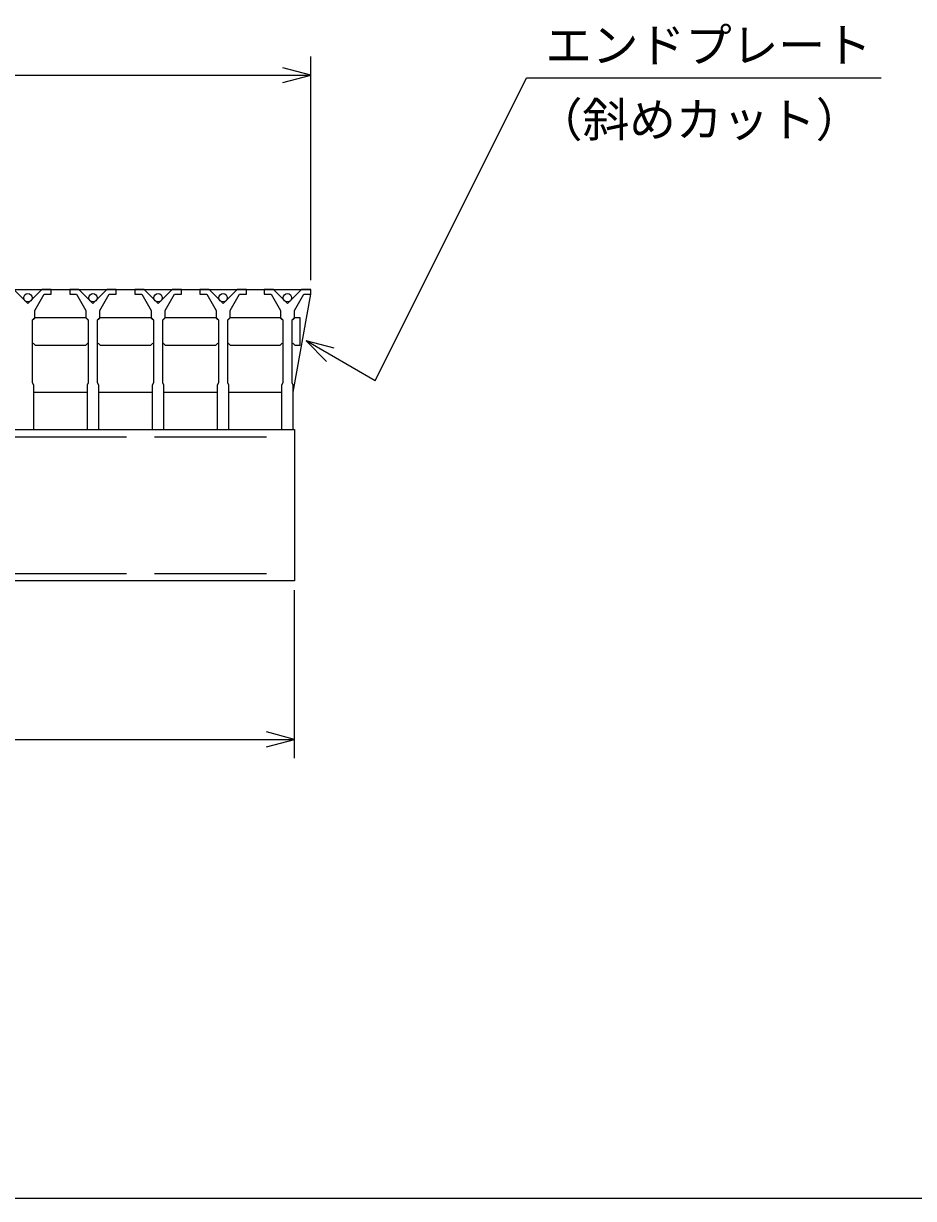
# Model space of a CAD drawing. Units: millimetres, scale not verified. Extents: x -1456 to 1385, y -1026 to 843.
# Drawn here: x -613 to -231, y -917 to -413 of the extents above; entities that cross this region are included whole.
import ezdxf
from ezdxf.enums import TextEntityAlignment as Align

# ---------------------------------------------------------------- set-up
doc = ezdxf.new("R2010")
doc.units = ezdxf.units.MM
doc.header["$LTSCALE"] = 8
doc.linetypes.add('DASHED', pattern=[7.5, 6, -1.5])
for name, color, linetype, lineweight in [('0_2', 150, 'Continuous', 25), ('16', 3, 'Continuous', 25), ('22', 2, 'Continuous', 25)]:
    doc.layers.add(name, color=color, linetype=linetype, lineweight=lineweight)
doc.styles.add('ベクトル', font='')
doc.styles.get('ベクトル').set_extended_font_data('ベクトル')

msp = doc.modelspace()

# ---------------------------------------------------------------- linework, layer by layer
at = {"layer": '0_2'}
msp.add_line((1384.8, -917.2), (-1383.2, -917.2), dxfattribs=at)
at = {"layer": '16'}
for p, q in [((-983.8, -527.2), (-489.8, -527.2)), ((-611.1, -533.2), (-617.1, -527.2)), ((-605.1, -527.2), (-611.1, -533.2)), ((-608.1, -536.2), (-604.1, -529.2)), ((-601.1, -527.2), (-605.1, -527.2)), ((-604.1, -529.2), (-601.1, -529.2)), ((-601.1, -529.2), (-601.1, -527.2)), ((-593.2, -527.2), (-593.2, -529.2)), ((-589.2, -527.2), (-593.2, -527.2)), ((-593.2, -529.2), (-590.2, -529.2)), ((-590.2, -529.2), (-586.2, -536.2)), ((-583.2, -533.2), (-589.2, -527.2)), ((-577.2, -527.2), (-583.2, -533.2)), ((-580.2, -536.2), (-576.2, -529.2)), ((-573.2, -527.2), (-577.2, -527.2)), ((-576.2, -529.2), (-573.2, -529.2)), ((-573.2, -529.2), (-573.2, -527.2)), ((-565.3, -527.2), (-565.3, -529.2)), ((-561.3, -527.2), (-565.3, -527.2)), ((-565.3, -529.2), (-562.3, -529.2)), ((-562.3, -529.2), (-558.3, -536.2)), ((-555.3, -533.2), (-561.3, -527.2)), ((-549.3, -527.2), (-555.3, -533.2)), ((-552.3, -536.2), (-548.3, -529.2)), ((-545.3, -527.2), (-549.3, -527.2)), ((-548.3, -529.2), (-545.3, -529.2)), ((-545.3, -529.2), (-545.3, -527.2)), ((-537.4, -527.2), (-537.4, -529.2)), ((-533.4, -527.2), (-537.4, -527.2)), ((-537.4, -529.2), (-534.4, -529.2)), ((-534.4, -529.2), (-530.4, -536.2)), ((-527.4, -533.2), (-533.4, -527.2)), ((-521.4, -527.2), (-527.4, -533.2)), ((-524.4, -536.2), (-520.4, -529.2)), ((-517.4, -527.2), (-521.4, -527.2)), ((-520.4, -529.2), (-517.4, -529.2)), ((-517.4, -529.2), (-517.4, -527.2)), ((-509.8, -527.2), (-509.8, -529.2)), ((-505.8, -527.2), (-509.8, -527.2)), ((-509.8, -529.2), (-506.8, -529.2)), ((-506.8, -529.2), (-502.8, -536.2)), ((-499.8, -533.2), (-505.8, -527.2)), ((-493.8, -527.2), (-499.8, -533.2)), ((-497.3, -571.2), (-489.8, -529.2)), ((-496.8, -536.2), (-492.8, -529.2)), ((-489.8, -527.2), (-493.8, -527.2)), ((-492.8, -529.2), (-489.8, -529.2)), ((-489.8, -529.2), (-489.8, -527.2)), ((-609.1, -540.2), (-608.1, -539.2)), ((-608.85, -540.2), (-607.85, -539.2)), ((-608.1, -539.2), (-608.1, -536.2)), ((-607.85, -539.2), (-586.45, -539.2)), ((-586.45, -539.2), (-585.45, -540.2)), ((-586.2, -536.2), (-586.2, -539.2)), ((-586.2, -539.2), (-585.2, -540.2)), ((-581.2, -540.2), (-580.2, -539.2)), ((-580.95, -540.2), (-579.95, -539.2)), ((-580.2, -539.2), (-580.2, -536.2)), ((-579.95, -539.2), (-558.55, -539.2)), ((-558.55, -539.2), (-557.55, -540.2)), ((-558.3, -536.2), (-558.3, -539.2)), ((-558.3, -539.2), (-557.3, -540.2)), ((-553.3, -540.2), (-552.3, -539.2)), ((-553.05, -540.2), (-552.05, -539.2)), ((-552.3, -539.2), (-552.3, -536.2)), ((-552.05, -539.2), (-530.65, -539.2)), ((-530.65, -539.2), (-529.65, -540.2)), ((-530.4, -536.2), (-530.4, -539.2)), ((-530.4, -539.2), (-529.4, -540.2)), ((-525.4, -540.2), (-524.4, -539.2)), ((-525.15, -540.2), (-524.15, -539.2)), ((-524.4, -539.2), (-524.4, -536.2)), ((-524.15, -539.2), (-503.05, -539.2)), ((-503.05, -539.2), (-502.05, -540.2)), ((-502.8, -536.2), (-502.8, -539.2)), ((-502.8, -539.2), (-501.8, -540.2)), ((-497.8, -540.2), (-496.8, -539.2)), ((-497.55, -540.2), (-496.55, -539.2)), ((-496.8, -539.2), (-496.8, -536.2)), ((-496.55, -539.2), (-494.55, -539.2)), ((-494.55, -539.2), (-494.55, -551.2)), ((-609.1, -567.2), (-609.1, -540.2)), ((-585.2, -540.2), (-585.2, -567.2)), ((-581.2, -567.2), (-581.2, -540.2)), ((-557.3, -540.2), (-557.3, -567.2)), ((-553.3, -567.2), (-553.3, -540.2)), ((-529.4, -540.2), (-529.4, -567.2)), ((-525.4, -567.2), (-525.4, -540.2)), ((-501.8, -540.2), (-501.8, -567.2)), ((-497.8, -567.2), (-497.8, -540.2)), ((-607.85, -551.2), (-608.85, -550.2)), ((-586.45, -551.2), (-607.85, -551.2)), ((-585.45, -550.2), (-586.45, -551.2)), ((-579.95, -551.2), (-580.95, -550.2)), ((-558.55, -551.2), (-579.95, -551.2)), ((-557.55, -550.2), (-558.55, -551.2)), ((-552.05, -551.2), (-553.05, -550.2)), ((-530.65, -551.2), (-552.05, -551.2)), ((-529.65, -550.2), (-530.65, -551.2)), ((-524.15, -551.2), (-525.15, -550.2)), ((-503.05, -551.2), (-524.15, -551.2)), ((-502.05, -550.2), (-503.05, -551.2)), ((-496.55, -551.2), (-497.55, -550.2)), ((-494.55, -551.2), (-496.55, -551.2)), ((-608.6, -568.2), (-609.1, -567.2)), ((-608.6, -587.2), (-608.6, -568.2)), ((-585.2, -567.2), (-585.7, -568.2)), ((-585.7, -568.2), (-585.7, -587.2)), ((-580.7, -568.2), (-581.2, -567.2)), ((-580.7, -587.2), (-580.7, -568.2)), ((-557.3, -567.2), (-557.8, -568.2)), ((-557.8, -568.2), (-557.8, -587.2)), ((-552.8, -568.2), (-553.3, -567.2)), ((-552.8, -587.2), (-552.8, -568.2)), ((-529.4, -567.2), (-529.9, -568.2)), ((-529.9, -568.2), (-529.9, -587.2)), ((-524.9, -568.2), (-525.4, -567.2)), ((-524.9, -587.2), (-524.9, -568.2)), ((-501.8, -567.2), (-502.3, -568.2)), ((-502.3, -568.2), (-502.3, -587.2)), ((-497.3, -568.2), (-497.8, -567.2)), ((-497.3, -587.2), (-497.3, -568.2)), ((-608.6, -571.2), (-585.7, -571.2)), ((-580.7, -571.2), (-557.8, -571.2)), ((-552.8, -571.2), (-529.9, -571.2)), ((-524.9, -571.2), (-502.3, -571.2)), ((-976.8, -587.2), (-496.8, -587.2)), ((-613.6, -587.2), (-608.6, -587.2)), ((-585.7, -587.2), (-580.7, -587.2)), ((-557.8, -587.2), (-552.8, -587.2)), ((-529.9, -587.2), (-524.9, -587.2)), ((-502.3, -587.2), (-497.3, -587.2)), ((-496.8, -587.2), (-496.8, -652.2)), ((-496.8, -652.2), (-976.8, -652.2))]:
    msp.add_line(p, q, dxfattribs=at)
at = {"layer": '16', "linetype": 'DASHED'}
for p, q in [((-976.8, -590.4), (-496.8, -590.4)), ((-976.8, -649), (-496.8, -649))]:
    msp.add_line(p, q, dxfattribs=at)
at = {"layer": '16'}
for centre in [(-611.1, -530.7), (-583.2, -530.7), (-555.3, -530.7), (-527.4, -530.7), (-499.8, -530.7)]:
    msp.add_circle(centre, 1.8, dxfattribs=at)
at = {"layer": '22', "color": 4}
for p, q in [((-489.8, -523.2), (-489.8, -427.2)), ((-489.8, -435.2), (-501.8, -432)), ((-983.8, -435.2), (-489.8, -435.2)), ((-501.8, -438.4), (-489.8, -435.2)), ((-462.2, -566.32), (-397.2, -436.32)), ((-397.2, -436.32), (-245.2, -436.32)), ((-479.8, -552.4), (-491.8, -549.2)), ((-483, -558), (-491.8, -549.2)), ((-462.2, -566.32), (-491.8, -549.2)), ((-496.8, -728.2), (-496.8, -656.2)), ((-976.8, -720.2), (-496.8, -720.2)), ((-496.8, -720.2), (-508.8, -717)), ((-508.8, -723.4), (-496.8, -720.2))]:
    msp.add_line(p, q, dxfattribs=at)

# ---------------------------------------------------------------- texts
at = {"layer": '22', "style": 'ベクトル'}
for s, p in [('エンドプレート', (-389.2, -422.32)), ('（斜めカット）', (-393.2, -454.32))]:
    msp.add_text(s, height=14.66, dxfattribs=at).set_placement(p, align=Align.MIDDLE_LEFT)

doc.saveas('drawing.dxf')
